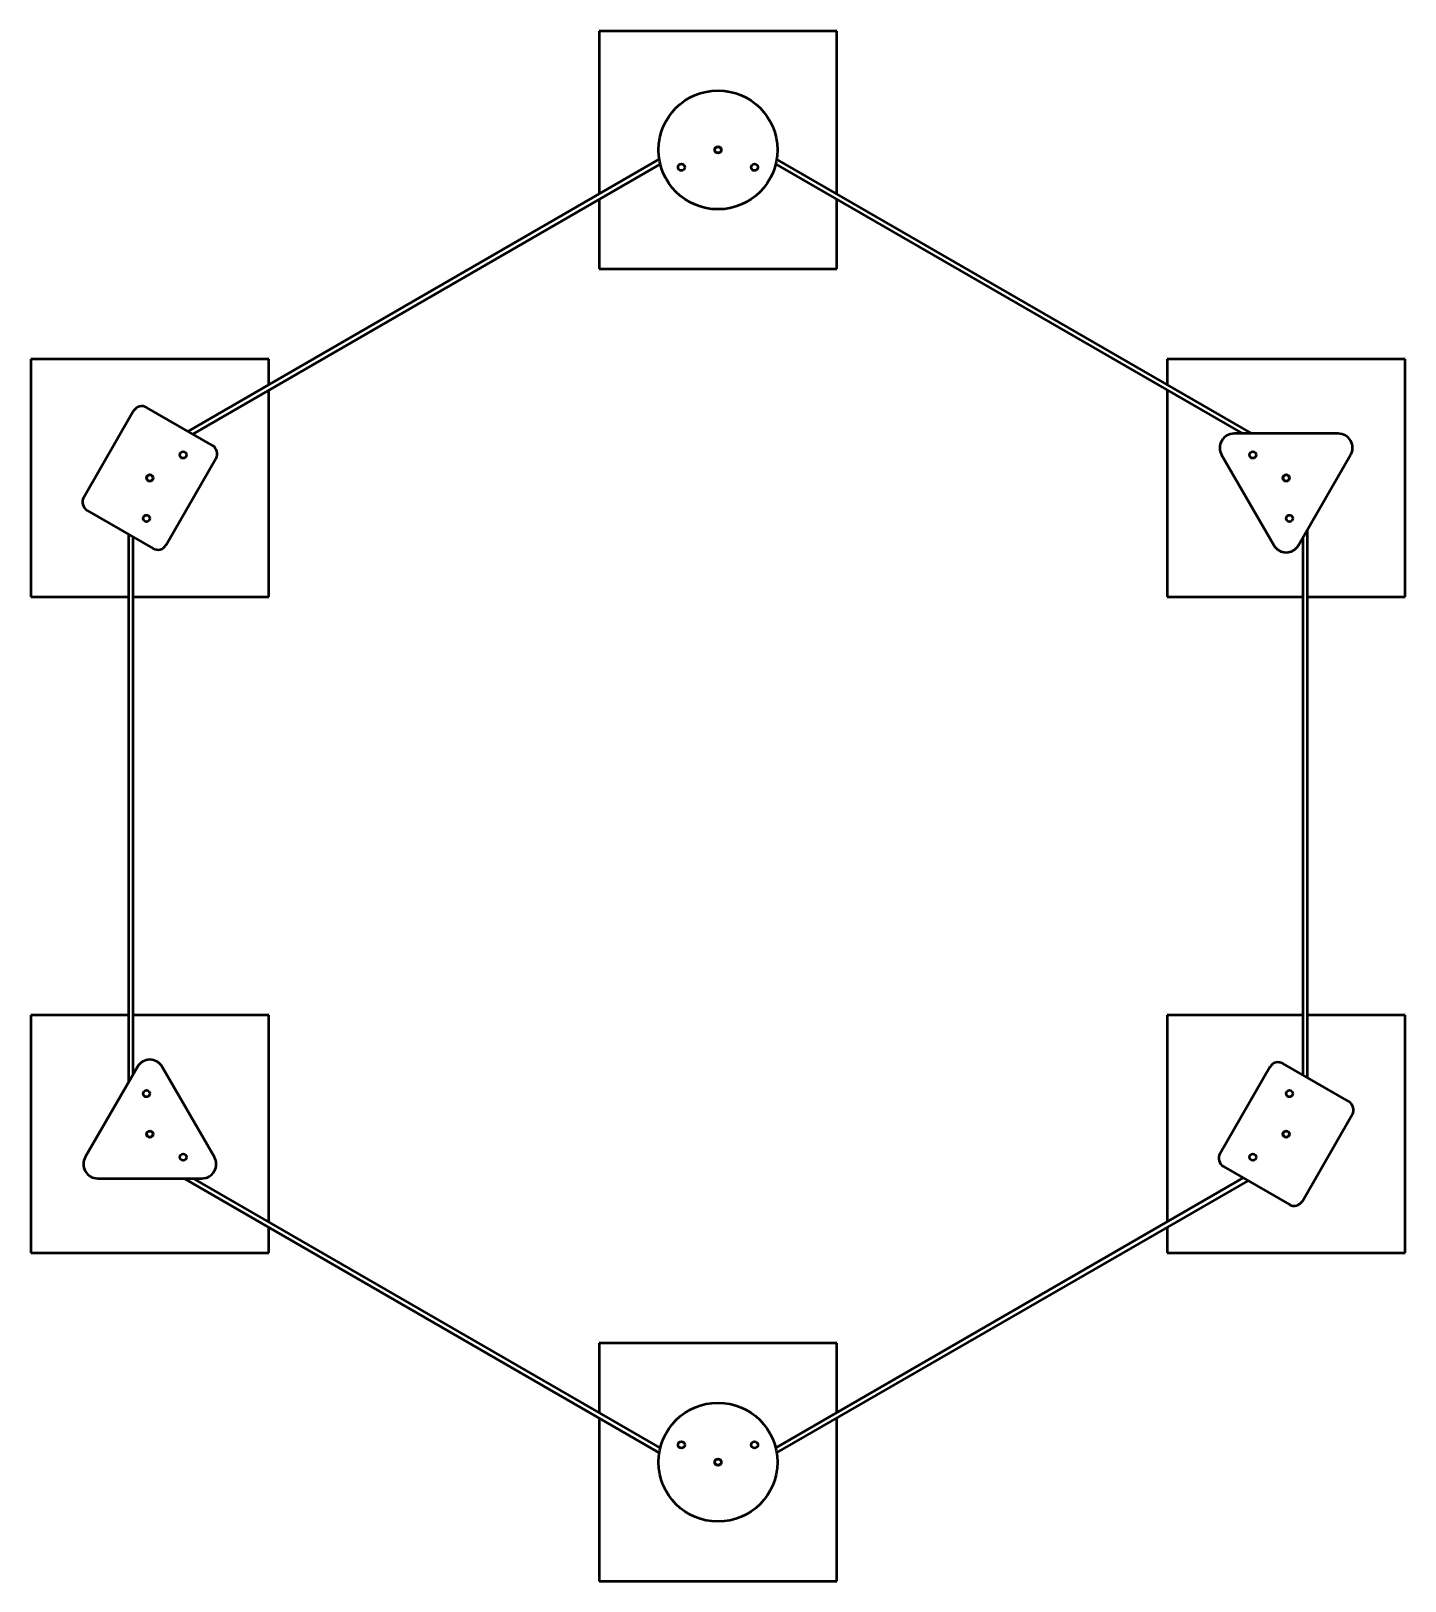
# Model space of a CAD drawing. Header units: millimetres. Extents: x 1525 to 4415, y 470 to 3730.
import ezdxf

# ---------------------------------------------------------------- set-up
doc = ezdxf.new("R2010")
doc.units = ezdxf.units.MM
doc.header["$LTSCALE"] = 10
doc.layers.add('Viditelná (ISO)', color=7, linetype='Continuous', lineweight=50)

# ---------------------------------------------------------------- blocks, each defined once
blk = doc.blocks.new('PD009')
at = {"layer": 'Viditelná (ISO)'}
for p, q in [((1195.2, 690), (1195.2, 347.5)), ((1695.2, 690), (1195.2, 690)), ((1695.2, 347.5), (1695.2, 690)), ((1321.7, 420.5), (330.2, -152)), ((340.2, -157.7), (1323.8, 410.2)), ((1566.6, 410.2), (2548.3, -156.7)), ((2568.3, -156.7), (1568.6, 420.5)), ((1195.2, 335.9), (1195.2, 190)), ((1695.2, 190), (1695.2, 335.9)), ((1195.2, 190), (1695.2, 190)), ((0, 0), (0, -500)), ((500, 0), (0, 0)), ((500, -53.9), (500, 0)), ((2890.4, 0), (2390.4, 0)), ((2890.4, -500), (2890.4, 0)), ((2390.4, 0), (2390.4, -53.9)), ((500, -500), (500, -65.5)), ((2390.4, -65.5), (2390.4, -500)), ((215.9, -109.1), (110.9, -290.9)), ((381.8, -181.7), (243.2, -101.7)), ((2750.1, -156.7), (2530.7, -156.7)), ((284.1, -390.9), (389.1, -209.1)), ((2504.7, -201.7), (2614.4, -391.7)), ((2666.3, -391.7), (2776, -201.7)), ((118.2, -318.3), (256.8, -398.3)), ((205.2, -368.5), (205.2, -1521)), ((215.2, -1503.7), (215.2, -374.2)), ((2675.2, -376.4), (2675.2, -1505.8)), ((2685.2, -1511.6), (2685.2, -359)), ((0, -500), (205.2, -500)), ((215.2, -500), (500, -500)), ((2390.4, -500), (2675.2, -500)), ((2685.2, -500), (2890.4, -500)), ((0, -1380.1), (0, -1880.1)), ((205.2, -1380.1), (0, -1380.1)), ((500, -1380.1), (215.2, -1380.1)), ((500, -1814.6), (500, -1380.1)), ((2390.4, -1380.1), (2390.4, -1814.6)), ((2675.2, -1380.1), (2390.4, -1380.1)), ((2890.4, -1380.1), (2685.2, -1380.1)), ((2890.4, -1880.1), (2890.4, -1380.1)), ((224, -1488.4), (114.3, -1678.4)), ((385.7, -1678.4), (276, -1488.4)), ((2606.3, -1489.1), (2501.3, -1671)), ((2772.1, -1561.8), (2633.6, -1481.8)), ((2674.5, -1771), (2779.5, -1589.1)), ((140.3, -1723.4), (359.7, -1723.4)), ((322, -1723.4), (1321.7, -2300.6)), ((1323.8, -2290.2), (342, -1723.4)), ((2550.2, -1722.3), (1566.6, -2290.2)), ((2508.6, -1698.3), (2647.1, -1778.3)), ((1568.6, -2300.6), (2560.2, -1728.1)), ((500, -1880.1), (500, -1826.2)), ((2390.4, -1826.2), (2390.4, -1880.1)), ((0, -1880.1), (500, -1880.1)), ((2390.4, -1880.1), (2890.4, -1880.1)), ((1195.2, -2070.1), (1195.2, -2216)), ((1695.2, -2070.1), (1195.2, -2070.1)), ((1695.2, -2216), (1695.2, -2070.1)), ((1195.2, -2227.5), (1195.2, -2570.1)), ((1695.2, -2570.1), (1695.2, -2227.5)), ((1195.2, -2570.1), (1695.2, -2570.1))]:
    blk.add_line(p, q, dxfattribs=at)
for centre, radius in [((1445.2, 440), 125), ((1445.2, 440), 7), ((1445.2, 440), 6.45), ((1368.1, 403.4), 7), ((1522.2, 403.4), 7), ((320.2, -201.6), 7), ((2570.1, -201.6), 7), ((250, -250), 7), ((250, -250), 6.45), ((2640.4, -250), 7), ((2640.4, -250), 6.45), ((243.2, -335), 7), ((2647.2, -335), 7), ((243.2, -1545), 7), ((2647.2, -1545), 7), ((250, -1630.1), 7), ((250, -1630.1), 6.45), ((2640.4, -1630.1), 7), ((2640.4, -1630.1), 6.45), ((320.2, -1678.5), 7), ((2570.1, -1678.5), 7), ((1445.2, -2320.1), 125), ((1368.1, -2283.5), 7), ((1522.2, -2283.5), 7), ((1445.2, -2320.1), 7), ((1445.2, -2320.1), 6.45)]:
    blk.add_circle(centre, radius, dxfattribs=at)
for centre, radius, start, end in [((233.2, -119.1), 20, 60, 150), ((2530.7, -186.7), 30, 90, 210), ((2750.1, -186.7), 30, 330, 90), ((371.8, -199.1), 20, 330, 60), ((128.2, -300.9), 20, 150, 240), ((266.8, -380.9), 20, 240, 330), ((2640.4, -376.7), 30, 210, 330), ((250, -1503.4), 30, 30, 150), ((2623.6, -1499.1), 20, 60, 150), ((2762.1, -1579.1), 20, 330, 60), ((140.3, -1693.4), 30, 150, 270), ((359.7, -1693.4), 30, 270, 30), ((2518.6, -1681), 20, 150, 240), ((2657.1, -1761), 20, 240, 330)]:
    blk.add_arc(centre, radius, start, end, dxfattribs=at)

msp = doc.modelspace()

# ---------------------------------------------------------------- block references
msp.add_blockref('PD009', (1524.8, 3040))

doc.saveas('drawing.dxf')
